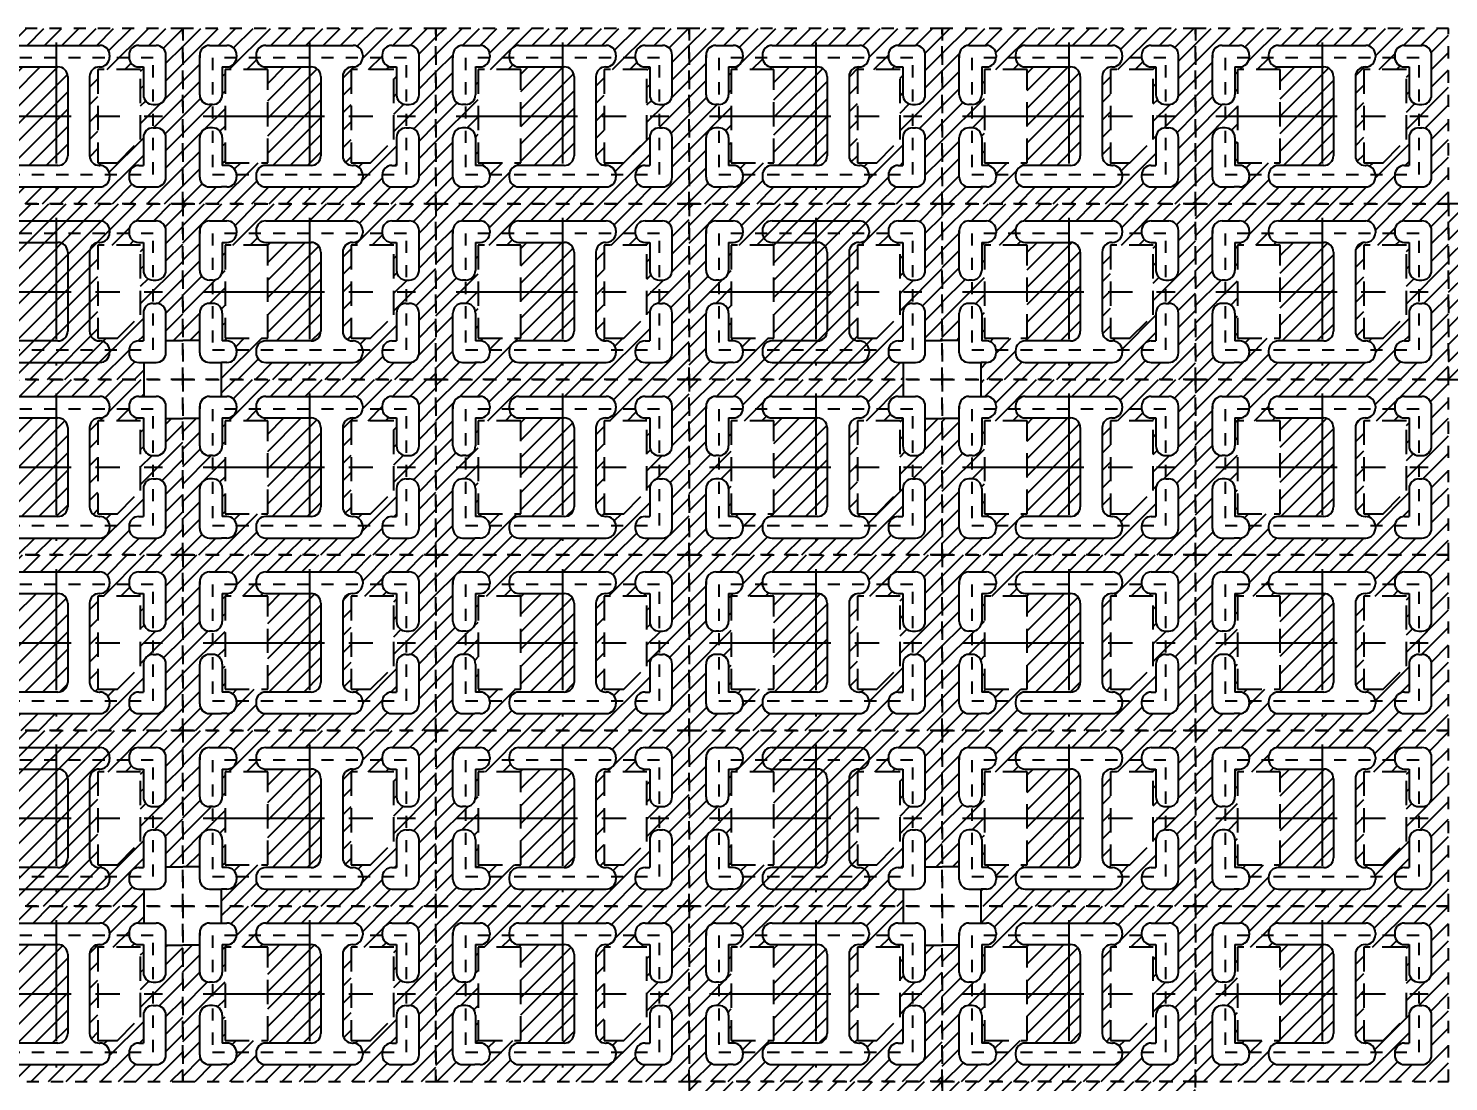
# Model space of a CAD drawing. Extents: x -1061 to -782, y -21 to 162.
# Drawn here: x -980.06 to -968.34, y 120.58 to 129.26 of the extents above; entities that cross this region are included whole.
import ezdxf

# ---------------------------------------------------------------- set-up
doc = ezdxf.new("R2010")
doc.units = 0
doc.header["$LTSCALE"] = 0.5
for name, pattern in [('CENTER', [2, 1.25, -0.25, 0.25, -0.25]), ('HIDDEN', [0.375, 0.25, -0.125]), ('HIDDEN2', [0.1875, 0.125, -0.0625])]:
    doc.linetypes.add(name, pattern=pattern)
for name, color, linetype in [('B', 5, 'Continuous'), ('C', 1, 'CENTER'), ('DIM', 7, 'Continuous'), ('H', 4, 'HIDDEN'), ('hatch', 7, 'CENTER'), ('HATCH O-L', 7, 'HIDDEN2'), ('PACKAGE OL', 51, 'HIDDEN2'), ('圖', 7, 'Continuous')]:
    doc.layers.add(name, color=color, linetype=linetype)
doc.styles.get("Standard").update_dxf_attribs({"font": 'ROMANS.SHX'})
doc.dimstyles.new('DIM 1.6', dxfattribs={"dimtxt": 1.5, "dimasz": 1.5, "dimexe": 1.5, "dimexo": 1.5, "dimgap": 1.5, "dimtad": 0, "dimdec": 4, "dimlfac": 0.625, "dimzin": 1, "dimdsep": 46, "dimtxsty": 'STANDARD', "dimcen": 1.5, "dimclrd": 256, "dimclre": 256, "dimclrt": 256, "dimadec": 0, "dimazin": 2, "dimtfac": 1, "dimtdec": 4, "dimtmove": 0, "dimatfit": 3, "dimfxl": 1, "dimarcsym": 0})

# ---------------------------------------------------------------- blocks, each defined once
blk = doc.blocks.new('*D10')
at = {"layer": 'Defpoints', "color": 0, "transparency": 16777216}
for p in [(435.598, -771.586), (449.574, -771.586), (390.417, -825.986)]:
    blk.add_point(p, dxfattribs=at)
at = {"layer": 'DIM', "lineweight": -2, "transparency": 16777216}
blk.add_line((437.098, -771.586), (449.574, -771.586), dxfattribs=at)
at = {"layer": 'DIM', "transparency": 16777216, "insert": (455.503, -771.586), "char_height": 1.5, "attachment_point": 5}
blk.add_mtext('34.0000', dxfattribs=at)
blk = doc.blocks.new('*D11')
at = {"layer": 'Defpoints', "color": 0, "transparency": 16777216}
for p in [(435.598, -757.618), (435.598, -771.586), (390.417, -825.986)]:
    blk.add_point(p, dxfattribs=at)
at = {"layer": 'DIM', "lineweight": -2, "transparency": 16777216}
blk.add_line((435.598, -770.086), (435.598, -757.618), dxfattribs=at)
at = {"layer": 'DIM', "transparency": 16777216, "insert": (435.598, -751.689), "char_height": 1.5, "attachment_point": 5, "rotation": 90}
blk.add_mtext('28.2380', dxfattribs=at)
blk = doc.blocks.new('DFN1006-2L PACKAGE')
at = {"layer": 'hatch'}
h = blk.add_hatch(dxfattribs=at)
h.set_pattern_fill('ANSI31', color=256, scale=0.02)
h.set_pattern_definition([(45, (528.53349, -41.65396), (-0.0449012806, 0.0449012806), [])])
h.paths.add_polyline_path([(1.2048, 0.1016), (-0.1, 0.1016), (-0.1, -0.8032), (1.2048, -0.8032)])
h.paths.add_polyline_path([(0.0374, -0.4108), (0.0534, -0.4108, -0.414214), (0.1034, -0.4608), (0.1034, -0.6048), (0.1274, -0.6048, -0.414214), (0.1774, -0.6548), (0.1774, -0.6658, -0.414214), (0.1274, -0.7158), (0.1, -0.7158), (0.0374, -0.7158, -0.414214), (-0.0126, -0.6658), (-0.0126, -0.4608, -0.414214)], flags=16)
h.paths.add_polyline_path([(-0.0126, -0.2408), (-0.0126, -0.0358, -0.414214), (0.0374, 0.0142), (0.1274, 0.0142, -0.414214), (0.1774, -0.0358), (0.1774, -0.0468, -0.414214), (0.1274, -0.0968), (0.1034, -0.0968), (0.1034, -0.2408, -0.414214), (0.0534, -0.2908), (0.0374, -0.2908, -0.414214)], flags=16)
h.paths.add_polyline_path([(0.1174, -0.1108), (0.3374, -0.1108), (0.3374, -0.5908), (0.1174, -0.5908)], flags=16)
h.paths.add_polyline_path([(0.3274, -0.6048), (0.5614, -0.6048, 0.414214), (0.6114, -0.5548), (0.6114, -0.1468, 0.414214), (0.5614, -0.0968), (0.3274, -0.0968, -0.414214), (0.2774, -0.0468), (0.2774, -0.0358, -0.414214), (0.3274, 0.0142), (0.7774, 0.0142, -0.414214), (0.8274, -0.0358), (0.8274, -0.0468, -0.414214), (0.7774, -0.0968), (0.7744, -0.0968, 0.414214), (0.7244, -0.1468), (0.7244, -0.5548, 0.423299), (0.7759, -0.6048, -0.423025), (0.8274, -0.6548), (0.8274, -0.6658, -0.414214), (0.7774, -0.7158), (0.3274, -0.7158, -0.414214), (0.2774, -0.6658), (0.2774, -0.6548, -0.414214)], flags=16)
h.paths.add_polyline_path([(0.7674, -0.1108), (0.9874, -0.1108), (0.9874, -0.4706), (0.8674, -0.5906), (0.7674, -0.5906)], flags=16)
h.paths.add_polyline_path([(0.9774, -0.6048), (1.0014, -0.6048), (1.0014, -0.4608, -0.414214), (1.0514, -0.4108), (1.0674, -0.4108, -0.414214), (1.1174, -0.4608), (1.1174, -0.6658, -0.414214), (1.0674, -0.7158), (1.0048, -0.7158), (0.9774, -0.7158, -0.414214), (0.9274, -0.6658), (0.9274, -0.6548, -0.414214)], flags=16)
h.paths.add_polyline_path([(0.9274, -0.0468), (0.9274, -0.0358, -0.414214), (0.9774, 0.0142), (1.0674, 0.0142, -0.414214), (1.1174, -0.0358), (1.1174, -0.2408, -0.414214), (1.0674, -0.2908), (1.0514, -0.2908, -0.414214), (1.0014, -0.2408), (1.0014, -0.0968), (0.9774, -0.0968, -0.414214)], flags=16)
at = {"layer": 'B'}
for p, q in [((0.0374, 0.0142), (0.1274, 0.0142)), ((0.3274, 0.0142), (0.7774, 0.0142)), ((0.9774, 0.0142), (1.0674, 0.0142)), ((-0.0126, -0.2408), (-0.0126, -0.0358)), ((-0.0126, -0.0358), (-0.0126, -0.05)), ((0.1774, -0.0358), (0.1774, -0.0468)), ((0.2774, -0.0358), (0.2774, -0.0468)), ((0.8274, -0.0358), (0.8274, -0.0468)), ((0.9274, -0.0358), (0.9274, -0.0468)), ((1.1174, -0.2408), (1.1174, -0.0358)), ((0.1034, -0.0968), (0.1034, -0.2408)), ((0.1034, -0.0968), (0.1274, -0.0968)), ((0.3274, -0.0968), (0.5614, -0.0968)), ((0.7744, -0.0968), (0.7774, -0.0968)), ((0.9774, -0.0968), (1.0014, -0.0968)), ((1.0014, -0.0968), (1.0014, -0.2408)), ((0.6114, -0.1468), (0.6114, -0.5548)), ((0.7244, -0.1468), (0.7244, -0.5548)), ((0.0534, -0.2908), (0.0374, -0.2908)), ((0.0524, -0.2908), (0.0524, -0.2908)), ((1.0514, -0.2908), (1.0674, -0.2908)), ((1.0524, -0.2908), (1.0524, -0.2908)), ((0.0534, -0.4108), (0.0374, -0.4108)), ((0.0524, -0.4108), (0.0524, -0.4108)), ((1.0514, -0.4108), (1.0674, -0.4108)), ((1.0524, -0.4108), (1.0524, -0.4108)), ((-0.0126, -0.6658), (-0.0126, -0.4608)), ((0.1034, -0.4608), (0.1034, -0.6048)), ((1.0014, -0.4608), (1.0014, -0.6048)), ((1.1174, -0.6658), (1.1174, -0.4608)), ((0.1274, -0.6048), (0.1034, -0.6048)), ((0.1774, -0.6548), (0.1774, -0.6658)), ((0.2774, -0.6548), (0.2774, -0.6658)), ((0.5614, -0.6048), (0.3274, -0.6048)), ((0.7744, -0.6048), (0.7774, -0.6048)), ((0.8274, -0.6548), (0.8274, -0.6658)), ((0.9274, -0.6548), (0.9274, -0.6658)), ((0.9774, -0.6048), (1.0014, -0.6048)), ((0.0374, -0.7158), (0.1, -0.7158)), ((0.1274, -0.7158), (0.1, -0.7158)), ((0.3274, -0.7158), (0.7774, -0.7158)), ((0.9774, -0.7158), (1.0048, -0.7158)), ((1.0048, -0.7158), (1.0674, -0.7158))]:
    blk.add_line(p, q, dxfattribs=at)
for centre, start, end in [((0.0374, -0.0358), 90, 180), ((0.1274, -0.0358), 0, 90), ((0.3274, -0.0358), 90, 180), ((0.7774, -0.0358), 0, 90), ((0.9774, -0.0358), 90, 180), ((1.0674, -0.0358), 0, 90), ((0.1274, -0.0468), 270, 0), ((0.3274, -0.0468), 180, 270), ((0.7774, -0.0468), 270, 0), ((0.9774, -0.0468), 180, 270), ((0.5614, -0.1468), 0, 90), ((0.7744, -0.1468), 90, 180), ((0.0374, -0.2408), 180, 270), ((0.0534, -0.2408), 270, 0), ((1.0514, -0.2408), 180, 270), ((1.0674, -0.2408), 270, 0), ((0.0374, -0.4608), 90, 180), ((0.0534, -0.4608), 0, 90), ((1.0514, -0.4608), 90, 180), ((1.0674, -0.4608), 0, 90), ((0.5614, -0.5548), 270, 0), ((0.7744, -0.5548), 180, 270), ((0.1274, -0.6548), 0, 90), ((0.3274, -0.6548), 90, 180), ((0.7774, -0.6548), 0, 90), ((0.9774, -0.6548), 90, 180), ((0.0374, -0.6658), 180, 270), ((0.1274, -0.6658), 270, 0), ((0.3274, -0.6658), 180, 270), ((0.7774, -0.6658), 270, 0), ((0.9774, -0.6658), 180, 270), ((1.0674, -0.6658), 270, 0)]:
    blk.add_arc(centre, 0.05, start, end, dxfattribs=at)
at = {"layer": 'C'}
for p, q in [((0.5524, 0.0294), (0.5524, -0.731)), ((0.0048, -0.3508), (1.1, -0.3508))]:
    blk.add_line(p, q, dxfattribs=at)
at = {"layer": 'H'}
for points in [[(0.3374, -0.5908), (0.3374, -0.1108), (0.1174, -0.1108), (0.1174, -0.5908)], [(0.8674, -0.5906), (0.9874, -0.4706), (0.9874, -0.1108), (0.7674, -0.1108), (0.7674, -0.5906)]]:
    blk.add_lwpolyline(points, close=True, dxfattribs=at)
at = {"layer": 'HATCH O-L'}
blk.add_lwpolyline([(-0.1, 0.1016), (-0.1, -0.8032), (1.2048, -0.8032), (1.2048, 0.1016), (-0.1, 0.1016)], dxfattribs=at)
at = {"layer": 'PACKAGE OL'}
blk.add_lwpolyline([(1.0524, -0.6508), (1.0524, -0.0508), (0.0524, -0.0508), (0.0524, -0.6508)], close=True, dxfattribs=at)
blk = doc.blocks.new('2 L-SIDE CROSS REF')
at = {"layer": 'hatch'}
h = blk.add_hatch(dxfattribs=at)
h.set_pattern_fill('ANSI31', color=256, scale=0.02)
h.set_pattern_definition([(45, (579.96456, -36.8985), (-0.0449012806, 0.0449012806), [])])
h.paths.add_polyline_path([(-0.515, -0.06), (-0.499, -0.06, -0.414214), (-0.449, -0.11), (-0.449, -0.254), (-0.425, -0.254, -0.414214), (-0.375, -0.304), (-0.375, -0.315, -0.414214), (-0.425, -0.365), (-0.4524, -0.365), (-0.515, -0.365, -0.414214), (-0.565, -0.315), (-0.565, -0.11, -0.414214)], flags=16)
h.paths.add_polyline_path([(-0.565, 0.11), (-0.565, 0.315, -0.414214), (-0.515, 0.365), (-0.425, 0.365, -0.414214), (-0.375, 0.315), (-0.375, 0.304, -0.414214), (-0.425, 0.254), (-0.449, 0.254), (-0.449, 0.11, -0.414214), (-0.499, 0.06), (-0.515, 0.06, -0.414214)], flags=16)
h.paths.add_polyline_path([(-0.435, 0.24), (-0.215, 0.24), (-0.215, -0.24), (-0.435, -0.24)], flags=16)
h.paths.add_polyline_path([(-0.225, -0.254), (0.009, -0.254, 0.414214), (0.059, -0.204), (0.059, 0.204, 0.414214), (0.009, 0.254), (-0.225, 0.254, -0.414214), (-0.275, 0.304), (-0.275, 0.315, -0.414214), (-0.225, 0.365), (0.225, 0.365, -0.414214), (0.275, 0.315), (0.275, 0.304, -0.414214), (0.225, 0.254), (0.222, 0.254, 0.414214), (0.172, 0.204), (0.172, -0.204, 0.423299), (0.2235, -0.254, -0.423025), (0.275, -0.304), (0.275, -0.315, -0.414214), (0.225, -0.365), (-0.225, -0.365, -0.414214), (-0.275, -0.315), (-0.275, -0.304, -0.414214)], flags=16)
h.paths.add_polyline_path([(0.215, 0.24), (0.435, 0.24), (0.435, -0.1197), (0.315, -0.2397), (0.215, -0.2397)], flags=16)
h.paths.add_polyline_path([(0.425, -0.254), (0.449, -0.254), (0.449, -0.11, -0.414214), (0.499, -0.06), (0.515, -0.06, -0.414214), (0.565, -0.11), (0.565, -0.315, -0.414214), (0.515, -0.365), (0.4524, -0.365), (0.425, -0.365, -0.414214), (0.375, -0.315), (0.375, -0.304, -0.414214)], flags=16)
h.paths.add_polyline_path([(0.4524, -0.4524), (0.4524, -0.365), (0.515, -0.365, 0.414214), (0.565, -0.315), (0.565, -0.2508), (0.6524, -0.2508), (0.6524, 0.2508), (0.565, 0.2508), (0.565, 0.11, -0.414214), (0.515, 0.06), (0.499, 0.06, -0.414214), (0.449, 0.11), (0.449, 0.254), (0.425, 0.254, -0.414214), (0.375, 0.304), (0.375, 0.315, -0.414214), (0.425, 0.365), (0.4524, 0.365), (0.4524, 0.4524), (-0.6524, 0.4524), (-0.6524, -0.4524)])
at = {"layer": 'B'}
for p, q in [((-0.565, 0.11), (-0.565, 0.315)), ((-0.565, 0.315), (-0.565, 0.3008)), ((-0.515, 0.365), (-0.425, 0.365)), ((-0.375, 0.315), (-0.375, 0.304)), ((-0.275, 0.315), (-0.275, 0.304)), ((-0.225, 0.365), (0.225, 0.365)), ((0.275, 0.315), (0.275, 0.304)), ((0.375, 0.315), (0.375, 0.304)), ((0.425, 0.365), (0.515, 0.365)), ((0.565, 0.11), (0.565, 0.315)), ((-0.449, 0.254), (-0.449, 0.11)), ((-0.449, 0.254), (-0.425, 0.254)), ((-0.225, 0.254), (0.009, 0.254)), ((0.222, 0.254), (0.225, 0.254)), ((0.425, 0.254), (0.449, 0.254)), ((0.449, 0.254), (0.449, 0.11)), ((0.059, 0.204), (0.059, -0.204)), ((0.172, 0.204), (0.172, -0.204)), ((-0.499, 0.06), (-0.515, 0.06)), ((-0.5, 0.06), (-0.5, 0.06)), ((0.499, 0.06), (0.515, 0.06)), ((0.5, 0.06), (0.5, 0.06)), ((-0.499, -0.06), (-0.515, -0.06)), ((-0.5, -0.06), (-0.5, -0.06)), ((0.499, -0.06), (0.515, -0.06)), ((0.5, -0.06), (0.5, -0.06)), ((-0.565, -0.315), (-0.565, -0.11)), ((-0.449, -0.11), (-0.449, -0.254)), ((0.449, -0.11), (0.449, -0.254)), ((0.565, -0.315), (0.565, -0.11)), ((-0.425, -0.254), (-0.449, -0.254)), ((0.009, -0.254), (-0.225, -0.254)), ((0.222, -0.254), (0.225, -0.254)), ((0.425, -0.254), (0.449, -0.254)), ((-0.515, -0.365), (-0.4524, -0.365)), ((-0.425, -0.365), (-0.4524, -0.365)), ((-0.375, -0.304), (-0.375, -0.315)), ((-0.275, -0.304), (-0.275, -0.315)), ((-0.225, -0.365), (0.225, -0.365)), ((0.275, -0.304), (0.275, -0.315)), ((0.375, -0.304), (0.375, -0.315)), ((0.425, -0.365), (0.4524, -0.365)), ((0.4524, -0.365), (0.515, -0.365))]:
    blk.add_line(p, q, dxfattribs=at)
for centre, start, end in [((-0.515, 0.315), 90, 180), ((-0.425, 0.315), 0, 90), ((-0.425, 0.304), 270, 0), ((-0.225, 0.315), 90, 180), ((-0.225, 0.304), 180, 270), ((0.225, 0.315), 0, 90), ((0.225, 0.304), 270, 0), ((0.425, 0.315), 90, 180), ((0.425, 0.304), 180, 270), ((0.515, 0.315), 0, 90), ((0.009, 0.204), 0, 90), ((0.222, 0.204), 90, 180), ((-0.515, 0.11), 180, 270), ((-0.499, 0.11), 270, 0), ((0.499, 0.11), 180, 270), ((0.515, 0.11), 270, 0), ((-0.515, -0.11), 90, 180), ((-0.499, -0.11), 0, 90), ((0.499, -0.11), 90, 180), ((0.515, -0.11), 0, 90), ((0.009, -0.204), 270, 0), ((0.222, -0.204), 180, 270), ((-0.425, -0.304), 0, 90), ((-0.225, -0.304), 90, 180), ((0.225, -0.304), 0, 90), ((0.425, -0.304), 90, 180), ((-0.515, -0.315), 180, 270), ((-0.425, -0.315), 270, 0), ((-0.225, -0.315), 180, 270), ((0.225, -0.315), 270, 0), ((0.425, -0.315), 180, 270), ((0.515, -0.315), 270, 0)]:
    blk.add_arc(centre, 0.05, start, end, dxfattribs=at)
at = {"layer": 'C'}
for p, q in [((0, 0.3802), (0, -0.3802)), ((-0.5476, 0), (0.5476, 0))]:
    blk.add_line(p, q, dxfattribs=at)
at = {"layer": 'H', "color": 6}
for p, q in [((0.4524, 0.365), (0.4524, 0.4524)), ((0.565, 0.2508), (0.6524, 0.2508)), ((0.565, -0.2508), (0.6524, -0.2508)), ((0.4524, -0.4524), (0.4524, -0.365))]:
    blk.add_line(p, q, dxfattribs=at)
at = {"layer": 'H'}
for points in [[(-0.215, -0.24), (-0.215, 0.24), (-0.435, 0.24), (-0.435, -0.24)], [(0.315, -0.2397), (0.435, -0.1197), (0.435, 0.24), (0.215, 0.24), (0.215, -0.2397)]]:
    blk.add_lwpolyline(points, close=True, dxfattribs=at)
at = {"layer": 'HATCH O-L'}
blk.add_lwpolyline([(-0.6524, 0.4524), (-0.6524, -0.4524), (0.6524, -0.4524), (0.6524, 0.4524), (-0.6524, 0.4524)], dxfattribs=at)
at = {"layer": 'PACKAGE OL'}
blk.add_lwpolyline([(0.5, -0.3), (0.5, 0.3), (-0.5, 0.3), (-0.5, -0.3)], close=True, dxfattribs=at)
blk = doc.blocks.new('UPPER RIGHT CROSS')
at = {"layer": 'hatch'}
h = blk.add_hatch(dxfattribs=at)
h.set_pattern_fill('ANSI31', color=256, scale=0.02)
h.set_pattern_definition([(45, (579.97371, -40.20884), (-0.0449012806, 0.0449012806), [])])
h.paths.add_polyline_path([(-0.6524, 0.4524), (-0.6524, -0.4524), (0.6524, -0.4524), (0.6524, 0.2508), (0.565, 0.2508), (0.565, 0.11, -0.414214), (0.515, 0.06), (0.499, 0.06, -0.414214), (0.449, 0.11), (0.449, 0.254), (0.425, 0.254, -0.414214), (0.375, 0.304), (0.375, 0.315, -0.414214), (0.425, 0.365), (0.4524, 0.365), (0.4524, 0.4524)])
h.paths.add_polyline_path([(-0.375, 0.315), (-0.375, 0.304, -0.414214), (-0.425, 0.254), (-0.449, 0.254), (-0.449, 0.11, -0.414214), (-0.499, 0.06), (-0.515, 0.06, -0.414214), (-0.565, 0.11), (-0.565, 0.315, -0.414214), (-0.515, 0.365), (-0.425, 0.365, -0.414214)], flags=16)
h.paths.add_polyline_path([(-0.225, 0.365), (0.225, 0.365, -0.414214), (0.275, 0.315), (0.275, 0.304, -0.414214), (0.225, 0.254), (0.222, 0.254, 0.414214), (0.172, 0.204), (0.172, -0.204, 0.423299), (0.2235, -0.254, -0.423025), (0.275, -0.304), (0.275, -0.315, -0.414214), (0.225, -0.365), (-0.225, -0.365, -0.414214), (-0.275, -0.315), (-0.275, -0.304, -0.414214), (-0.225, -0.254), (0.009, -0.254, 0.414214), (0.059, -0.204), (0.059, 0.204, 0.414214), (0.009, 0.254), (-0.225, 0.254, -0.414214), (-0.275, 0.304), (-0.275, 0.315, -0.414214)], flags=16)
h.paths.add_polyline_path([(-0.215, 0.24), (-0.215, -0.24), (-0.435, -0.24), (-0.435, 0.24)], flags=16)
h.paths.add_polyline_path([(-0.449, -0.11), (-0.449, -0.254), (-0.425, -0.254, -0.414214), (-0.375, -0.304), (-0.375, -0.315, -0.414214), (-0.425, -0.365), (-0.4524, -0.365), (-0.515, -0.365, -0.414214), (-0.565, -0.315), (-0.565, -0.11, -0.414214), (-0.515, -0.06), (-0.499, -0.06, -0.414214)], flags=16)
h.paths.add_polyline_path([(0.215, 0.24), (0.435, 0.24), (0.435, -0.1197), (0.315, -0.2397), (0.215, -0.2397)], flags=16)
h.paths.add_polyline_path([(0.499, -0.06), (0.515, -0.06, -0.414214), (0.565, -0.11), (0.565, -0.315, -0.414214), (0.515, -0.365), (0.4524, -0.365), (0.425, -0.365, -0.414214), (0.375, -0.315), (0.375, -0.304, -0.414214), (0.425, -0.254), (0.449, -0.254), (0.449, -0.11, -0.414214)], flags=16)
at = {"layer": 'B'}
for p, q in [((-0.565, 0.11), (-0.565, 0.315)), ((-0.565, 0.315), (-0.565, 0.3008)), ((-0.515, 0.365), (-0.425, 0.365)), ((-0.375, 0.315), (-0.375, 0.304)), ((-0.275, 0.315), (-0.275, 0.304)), ((-0.225, 0.365), (0.225, 0.365)), ((0.275, 0.315), (0.275, 0.304)), ((0.375, 0.315), (0.375, 0.304)), ((0.425, 0.365), (0.515, 0.365)), ((0.565, 0.11), (0.565, 0.315)), ((-0.449, 0.254), (-0.449, 0.11)), ((-0.449, 0.254), (-0.425, 0.254)), ((-0.225, 0.254), (0.009, 0.254)), ((0.222, 0.254), (0.225, 0.254)), ((0.425, 0.254), (0.449, 0.254)), ((0.449, 0.254), (0.449, 0.11)), ((0.059, 0.204), (0.059, -0.204)), ((0.172, 0.204), (0.172, -0.204)), ((-0.499, 0.06), (-0.515, 0.06)), ((-0.5, 0.06), (-0.5, 0.06)), ((0.499, 0.06), (0.515, 0.06)), ((0.5, 0.06), (0.5, 0.06)), ((-0.499, -0.06), (-0.515, -0.06)), ((-0.5, -0.06), (-0.5, -0.06)), ((0.499, -0.06), (0.515, -0.06)), ((0.5, -0.06), (0.5, -0.06)), ((-0.565, -0.315), (-0.565, -0.11)), ((-0.449, -0.11), (-0.449, -0.254)), ((0.449, -0.11), (0.449, -0.254)), ((0.565, -0.315), (0.565, -0.11)), ((-0.425, -0.254), (-0.449, -0.254)), ((0.009, -0.254), (-0.225, -0.254)), ((0.222, -0.254), (0.225, -0.254)), ((0.425, -0.254), (0.449, -0.254)), ((-0.515, -0.365), (-0.4524, -0.365)), ((-0.425, -0.365), (-0.4524, -0.365)), ((-0.375, -0.304), (-0.375, -0.315)), ((-0.275, -0.304), (-0.275, -0.315)), ((-0.225, -0.365), (0.225, -0.365)), ((0.275, -0.304), (0.275, -0.315)), ((0.375, -0.304), (0.375, -0.315)), ((0.425, -0.365), (0.4524, -0.365)), ((0.4524, -0.365), (0.515, -0.365))]:
    blk.add_line(p, q, dxfattribs=at)
for centre, start, end in [((-0.515, 0.315), 90, 180), ((-0.425, 0.315), 0, 90), ((-0.425, 0.304), 270, 0), ((-0.225, 0.315), 90, 180), ((-0.225, 0.304), 180, 270), ((0.225, 0.315), 0, 90), ((0.225, 0.304), 270, 0), ((0.425, 0.315), 90, 180), ((0.425, 0.304), 180, 270), ((0.515, 0.315), 0, 90), ((0.009, 0.204), 0, 90), ((0.222, 0.204), 90, 180), ((-0.515, 0.11), 180, 270), ((-0.499, 0.11), 270, 0), ((0.499, 0.11), 180, 270), ((0.515, 0.11), 270, 0), ((-0.515, -0.11), 90, 180), ((-0.499, -0.11), 0, 90), ((0.499, -0.11), 90, 180), ((0.515, -0.11), 0, 90), ((0.009, -0.204), 270, 0), ((0.222, -0.204), 180, 270), ((-0.425, -0.304), 0, 90), ((-0.225, -0.304), 90, 180), ((0.225, -0.304), 0, 90), ((0.425, -0.304), 90, 180), ((-0.515, -0.315), 180, 270), ((-0.425, -0.315), 270, 0), ((-0.225, -0.315), 180, 270), ((0.225, -0.315), 270, 0), ((0.425, -0.315), 180, 270), ((0.515, -0.315), 270, 0)]:
    blk.add_arc(centre, 0.05, start, end, dxfattribs=at)
at = {"layer": 'C'}
for p, q in [((0, 0.3802), (0, -0.3802)), ((-0.5476, 0), (0.5476, 0))]:
    blk.add_line(p, q, dxfattribs=at)
at = {"layer": 'H', "color": 6}
for p, q in [((0.4524, 0.365), (0.4524, 0.4524)), ((0.565, 0.2508), (0.6524, 0.2508))]:
    blk.add_line(p, q, dxfattribs=at)
at = {"layer": 'H'}
for points in [[(-0.215, -0.24), (-0.215, 0.24), (-0.435, 0.24), (-0.435, -0.24)], [(0.315, -0.2397), (0.435, -0.1197), (0.435, 0.24), (0.215, 0.24), (0.215, -0.2397)]]:
    blk.add_lwpolyline(points, close=True, dxfattribs=at)
at = {"layer": 'HATCH O-L'}
blk.add_lwpolyline([(-0.6524, 0.4524), (-0.6524, -0.4524), (0.6524, -0.4524), (0.6524, 0.4524), (-0.6524, 0.4524)], dxfattribs=at)
at = {"layer": 'PACKAGE OL'}
blk.add_lwpolyline([(0.5, -0.3), (0.5, 0.3), (-0.5, 0.3), (-0.5, -0.3)], close=True, dxfattribs=at)
blk = doc.blocks.new('UPPER LEFT CROSS')
at = {"layer": 'hatch'}
h = blk.add_hatch(dxfattribs=at)
h.set_pattern_fill('ANSI31', color=256, scale=0.02)
h.set_pattern_definition([(45, (581.53627, -40.20884), (-0.0449012806, 0.0449012806), [])])
h.paths.add_polyline_path([(-0.4524, 0.4524), (-0.4524, 0.365), (-0.425, 0.365, -0.414214), (-0.375, 0.315), (-0.375, 0.304, -0.414214), (-0.425, 0.254), (-0.449, 0.254), (-0.449, 0.11, -0.414214), (-0.499, 0.06), (-0.515, 0.06, -0.414214), (-0.565, 0.11), (-0.565, 0.2508), (-0.6524, 0.2508), (-0.6524, -0.4524), (0.6524, -0.4524), (0.6524, 0.4524)])
h.paths.add_polyline_path([(-0.225, 0.365), (0.225, 0.365, -0.414214), (0.275, 0.315), (0.275, 0.304, -0.414214), (0.225, 0.254), (0.222, 0.254, 0.414214), (0.172, 0.204), (0.172, -0.204, 0.423299), (0.2235, -0.254, -0.423025), (0.275, -0.304), (0.275, -0.315, -0.414214), (0.225, -0.365), (-0.225, -0.365, -0.414214), (-0.275, -0.315), (-0.275, -0.304, -0.414214), (-0.225, -0.254), (0.009, -0.254, 0.414214), (0.059, -0.204), (0.059, 0.204, 0.414214), (0.009, 0.254), (-0.225, 0.254, -0.414214), (-0.275, 0.304), (-0.275, 0.315, -0.414214)], flags=16)
h.paths.add_polyline_path([(-0.215, 0.24), (-0.215, -0.24), (-0.435, -0.24), (-0.435, 0.24)], flags=16)
h.paths.add_polyline_path([(-0.449, -0.11), (-0.449, -0.254), (-0.425, -0.254, -0.414214), (-0.375, -0.304), (-0.375, -0.315, -0.414214), (-0.425, -0.365), (-0.4524, -0.365), (-0.515, -0.365, -0.414214), (-0.565, -0.315), (-0.565, -0.11, -0.414214), (-0.515, -0.06), (-0.499, -0.06, -0.414214)], flags=16)
h.paths.add_polyline_path([(0.215, 0.24), (0.435, 0.24), (0.435, -0.1197), (0.315, -0.2397), (0.215, -0.2397)], flags=16)
h.paths.add_polyline_path([(0.425, 0.365), (0.515, 0.365, -0.414214), (0.565, 0.315), (0.565, 0.11, -0.414214), (0.515, 0.06), (0.499, 0.06, -0.414214), (0.449, 0.11), (0.449, 0.254), (0.425, 0.254, -0.414214), (0.375, 0.304), (0.375, 0.315, -0.414214)], flags=16)
h.paths.add_polyline_path([(0.499, -0.06), (0.515, -0.06, -0.414214), (0.565, -0.11), (0.565, -0.315, -0.414214), (0.515, -0.365), (0.4524, -0.365), (0.425, -0.365, -0.414214), (0.375, -0.315), (0.375, -0.304, -0.414214), (0.425, -0.254), (0.449, -0.254), (0.449, -0.11, -0.414214)], flags=16)
at = {"layer": 'B'}
for p, q in [((-0.565, 0.11), (-0.565, 0.315)), ((-0.565, 0.315), (-0.565, 0.3008)), ((-0.515, 0.365), (-0.425, 0.365)), ((-0.375, 0.315), (-0.375, 0.304)), ((-0.275, 0.315), (-0.275, 0.304)), ((-0.225, 0.365), (0.225, 0.365)), ((0.275, 0.315), (0.275, 0.304)), ((0.375, 0.315), (0.375, 0.304)), ((0.425, 0.365), (0.515, 0.365)), ((0.565, 0.11), (0.565, 0.315)), ((-0.449, 0.254), (-0.449, 0.11)), ((-0.449, 0.254), (-0.425, 0.254)), ((-0.225, 0.254), (0.009, 0.254)), ((0.222, 0.254), (0.225, 0.254)), ((0.425, 0.254), (0.449, 0.254)), ((0.449, 0.254), (0.449, 0.11)), ((0.059, 0.204), (0.059, -0.204)), ((0.172, 0.204), (0.172, -0.204)), ((-0.499, 0.06), (-0.515, 0.06)), ((-0.5, 0.06), (-0.5, 0.06)), ((0.499, 0.06), (0.515, 0.06)), ((0.5, 0.06), (0.5, 0.06)), ((-0.499, -0.06), (-0.515, -0.06)), ((-0.5, -0.06), (-0.5, -0.06)), ((0.499, -0.06), (0.515, -0.06)), ((0.5, -0.06), (0.5, -0.06)), ((-0.565, -0.315), (-0.565, -0.11)), ((-0.449, -0.11), (-0.449, -0.254)), ((0.449, -0.11), (0.449, -0.254)), ((0.565, -0.315), (0.565, -0.11)), ((-0.425, -0.254), (-0.449, -0.254)), ((0.009, -0.254), (-0.225, -0.254)), ((0.222, -0.254), (0.225, -0.254)), ((0.425, -0.254), (0.449, -0.254)), ((-0.515, -0.365), (-0.4524, -0.365)), ((-0.425, -0.365), (-0.4524, -0.365)), ((-0.375, -0.304), (-0.375, -0.315)), ((-0.275, -0.304), (-0.275, -0.315)), ((-0.225, -0.365), (0.225, -0.365)), ((0.275, -0.304), (0.275, -0.315)), ((0.375, -0.304), (0.375, -0.315)), ((0.425, -0.365), (0.4524, -0.365)), ((0.4524, -0.365), (0.515, -0.365))]:
    blk.add_line(p, q, dxfattribs=at)
for centre, start, end in [((-0.515, 0.315), 90, 180), ((-0.425, 0.315), 0, 90), ((-0.425, 0.304), 270, 0), ((-0.225, 0.315), 90, 180), ((-0.225, 0.304), 180, 270), ((0.225, 0.315), 0, 90), ((0.225, 0.304), 270, 0), ((0.425, 0.315), 90, 180), ((0.425, 0.304), 180, 270), ((0.515, 0.315), 0, 90), ((0.009, 0.204), 0, 90), ((0.222, 0.204), 90, 180), ((-0.515, 0.11), 180, 270), ((-0.499, 0.11), 270, 0), ((0.499, 0.11), 180, 270), ((0.515, 0.11), 270, 0), ((-0.515, -0.11), 90, 180), ((-0.499, -0.11), 0, 90), ((0.499, -0.11), 90, 180), ((0.515, -0.11), 0, 90), ((0.009, -0.204), 270, 0), ((0.222, -0.204), 180, 270), ((-0.425, -0.304), 0, 90), ((-0.225, -0.304), 90, 180), ((0.225, -0.304), 0, 90), ((0.425, -0.304), 90, 180), ((-0.515, -0.315), 180, 270), ((-0.425, -0.315), 270, 0), ((-0.225, -0.315), 180, 270), ((0.225, -0.315), 270, 0), ((0.425, -0.315), 180, 270), ((0.515, -0.315), 270, 0)]:
    blk.add_arc(centre, 0.05, start, end, dxfattribs=at)
at = {"layer": 'C'}
for p, q in [((0, 0.3802), (0, -0.3802)), ((-0.5476, 0), (0.5476, 0))]:
    blk.add_line(p, q, dxfattribs=at)
at = {"layer": 'H', "color": 6}
for p, q in [((-0.4524, 0.365), (-0.4524, 0.4524)), ((-0.565, 0.2508), (-0.6524, 0.2508))]:
    blk.add_line(p, q, dxfattribs=at)
at = {"layer": 'H'}
for points in [[(-0.215, -0.24), (-0.215, 0.24), (-0.435, 0.24), (-0.435, -0.24)], [(0.315, -0.2397), (0.435, -0.1197), (0.435, 0.24), (0.215, 0.24), (0.215, -0.2397)]]:
    blk.add_lwpolyline(points, close=True, dxfattribs=at)
at = {"layer": 'HATCH O-L'}
blk.add_lwpolyline([(-0.6524, 0.4524), (-0.6524, -0.4524), (0.6524, -0.4524), (0.6524, 0.4524), (-0.6524, 0.4524)], dxfattribs=at)
at = {"layer": 'PACKAGE OL'}
blk.add_lwpolyline([(0.5, -0.3), (0.5, 0.3), (-0.5, 0.3), (-0.5, -0.3)], close=True, dxfattribs=at)
blk = doc.blocks.new('LOWER LEFT CROSS')
at = {"layer": 'hatch'}
h = blk.add_hatch(dxfattribs=at)
h.set_pattern_fill('ANSI31', color=256, scale=0.02)
h.set_pattern_definition([(45, (581.53627, -39.15142), (-0.0449012806, 0.0449012806), [])])
h.paths.add_polyline_path([(-0.215, -0.24), (-0.435, -0.24), (-0.435, 0.24), (-0.215, 0.24)], flags=16)
h.paths.add_polyline_path([(0.215, 0.24), (0.435, 0.24), (0.435, -0.1197), (0.315, -0.2397), (0.215, -0.2397)], flags=16)
h.paths.add_polyline_path([(-0.425, 0.254), (-0.449, 0.254), (-0.449, 0.11, -0.414214), (-0.499, 0.06), (-0.515, 0.06, -0.414214), (-0.565, 0.11), (-0.565, 0.315, -0.414214), (-0.515, 0.365), (-0.425, 0.365, -0.414214), (-0.375, 0.315), (-0.375, 0.304, -0.414214)], flags=16)
h.paths.add_polyline_path([(-0.449, -0.11), (-0.449, -0.254), (-0.425, -0.254, -0.414214), (-0.375, -0.304), (-0.375, -0.315, -0.414214), (-0.425, -0.365), (-0.4524, -0.365), (-0.515, -0.365, -0.414214), (-0.565, -0.315), (-0.565, -0.11, -0.414214), (-0.515, -0.06), (-0.499, -0.06, -0.414214)], flags=16)
h.paths.add_polyline_path([(0.375, 0.304), (0.375, 0.315, -0.414214), (0.425, 0.365), (0.515, 0.365, -0.414214), (0.565, 0.315), (0.565, 0.11, -0.414214), (0.515, 0.06), (0.499, 0.06, -0.414214), (0.449, 0.11), (0.449, 0.254), (0.425, 0.254, -0.414214)], flags=16)
h.paths.add_polyline_path([(0.499, -0.06), (0.515, -0.06, -0.414214), (0.565, -0.11), (0.565, -0.315, -0.414214), (0.515, -0.365), (0.4524, -0.365), (0.425, -0.365, -0.414214), (0.375, -0.315), (0.375, -0.304, -0.414214), (0.425, -0.254), (0.449, -0.254), (0.449, -0.11, -0.414214)], flags=16)
h.paths.add_polyline_path([(-0.6524, 0.4524), (-0.6524, -0.4524), (0.4524, -0.4524), (0.4524, -0.365), (0.515, -0.365, 0.414214), (0.565, -0.315), (0.565, -0.2508), (0.6524, -0.2508), (0.6524, 0.4524)])
at = {"layer": 'B'}
for p, q in [((-0.565, 0.11), (-0.565, 0.315)), ((-0.565, 0.315), (-0.565, 0.3008)), ((-0.515, 0.365), (-0.425, 0.365)), ((-0.375, 0.315), (-0.375, 0.304)), ((-0.275, 0.315), (-0.275, 0.304)), ((-0.225, 0.365), (0.225, 0.365)), ((0.275, 0.315), (0.275, 0.304)), ((0.375, 0.315), (0.375, 0.304)), ((0.425, 0.365), (0.515, 0.365)), ((0.565, 0.11), (0.565, 0.315)), ((-0.449, 0.254), (-0.449, 0.11)), ((-0.449, 0.254), (-0.425, 0.254)), ((-0.225, 0.254), (0.009, 0.254)), ((0.222, 0.254), (0.225, 0.254)), ((0.425, 0.254), (0.449, 0.254)), ((0.449, 0.254), (0.449, 0.11)), ((0.059, 0.204), (0.059, -0.204)), ((0.172, 0.204), (0.172, -0.204)), ((-0.499, 0.06), (-0.515, 0.06)), ((-0.5, 0.06), (-0.5, 0.06)), ((0.499, 0.06), (0.515, 0.06)), ((0.5, 0.06), (0.5, 0.06)), ((-0.499, -0.06), (-0.515, -0.06)), ((-0.5, -0.06), (-0.5, -0.06)), ((0.499, -0.06), (0.515, -0.06)), ((0.5, -0.06), (0.5, -0.06)), ((-0.565, -0.315), (-0.565, -0.11)), ((-0.449, -0.11), (-0.449, -0.254)), ((0.449, -0.11), (0.449, -0.254)), ((0.565, -0.315), (0.565, -0.11)), ((-0.425, -0.254), (-0.449, -0.254)), ((0.009, -0.254), (-0.225, -0.254)), ((0.222, -0.254), (0.225, -0.254)), ((0.425, -0.254), (0.449, -0.254)), ((-0.515, -0.365), (-0.4524, -0.365)), ((-0.425, -0.365), (-0.4524, -0.365)), ((-0.375, -0.304), (-0.375, -0.315)), ((-0.275, -0.304), (-0.275, -0.315)), ((-0.225, -0.365), (0.225, -0.365)), ((0.275, -0.304), (0.275, -0.315)), ((0.375, -0.304), (0.375, -0.315)), ((0.425, -0.365), (0.4524, -0.365)), ((0.4524, -0.365), (0.515, -0.365))]:
    blk.add_line(p, q, dxfattribs=at)
for centre, start, end in [((-0.515, 0.315), 90, 180), ((-0.425, 0.315), 0, 90), ((-0.425, 0.304), 270, 0), ((-0.225, 0.315), 90, 180), ((-0.225, 0.304), 180, 270), ((0.225, 0.315), 0, 90), ((0.225, 0.304), 270, 0), ((0.425, 0.315), 90, 180), ((0.425, 0.304), 180, 270), ((0.515, 0.315), 0, 90), ((0.009, 0.204), 0, 90), ((0.222, 0.204), 90, 180), ((-0.515, 0.11), 180, 270), ((-0.499, 0.11), 270, 0), ((0.499, 0.11), 180, 270), ((0.515, 0.11), 270, 0), ((-0.515, -0.11), 90, 180), ((-0.499, -0.11), 0, 90), ((0.499, -0.11), 90, 180), ((0.515, -0.11), 0, 90), ((0.009, -0.204), 270, 0), ((0.222, -0.204), 180, 270), ((-0.425, -0.304), 0, 90), ((-0.225, -0.304), 90, 180), ((0.225, -0.304), 0, 90), ((0.425, -0.304), 90, 180), ((-0.515, -0.315), 180, 270), ((-0.425, -0.315), 270, 0), ((-0.225, -0.315), 180, 270), ((0.225, -0.315), 270, 0), ((0.425, -0.315), 180, 270), ((0.515, -0.315), 270, 0)]:
    blk.add_arc(centre, 0.05, start, end, dxfattribs=at)
at = {"layer": 'C'}
for p, q in [((0, 0.3802), (0, -0.3802)), ((-0.5476, 0), (0.5476, 0))]:
    blk.add_line(p, q, dxfattribs=at)
at = {"layer": 'H', "color": 6}
for p, q in [((0.565, -0.2508), (0.6524, -0.2508)), ((0.4524, -0.4524), (0.4524, -0.365))]:
    blk.add_line(p, q, dxfattribs=at)
at = {"layer": 'H'}
for points in [[(-0.215, -0.24), (-0.215, 0.24), (-0.435, 0.24), (-0.435, -0.24)], [(0.315, -0.2397), (0.435, -0.1197), (0.435, 0.24), (0.215, 0.24), (0.215, -0.2397)]]:
    blk.add_lwpolyline(points, close=True, dxfattribs=at)
at = {"layer": 'HATCH O-L'}
blk.add_lwpolyline([(-0.6524, 0.4524), (-0.6524, -0.4524), (0.6524, -0.4524), (0.6524, 0.4524), (-0.6524, 0.4524)], dxfattribs=at)
at = {"layer": 'PACKAGE OL'}
blk.add_lwpolyline([(0.5, -0.3), (0.5, 0.3), (-0.5, 0.3), (-0.5, -0.3)], close=True, dxfattribs=at)
blk = doc.blocks.new('LOWER CROSS REF')
at = {"layer": 'hatch'}
h = blk.add_hatch(dxfattribs=at)
h.set_pattern_fill('ANSI31', color=256, scale=0.02)
h.set_pattern_definition([(45, (581.53627, -39.14559), (-0.0449012806, 0.0449012806), [])])
h.paths.add_polyline_path([(0.6524, -0.4524), (0.6524, 0.4524), (-0.6524, 0.4524), (-0.6524, -0.2508), (-0.565, -0.2508), (-0.565, -0.11, -0.414214), (-0.515, -0.06), (-0.499, -0.06, -0.414214), (-0.449, -0.11), (-0.449, -0.254), (-0.425, -0.254, -0.414214), (-0.375, -0.304), (-0.375, -0.315, -0.414214), (-0.425, -0.365), (-0.4524, -0.365), (-0.4524, -0.4524)])
h.paths.add_polyline_path([(-0.275, -0.315), (-0.275, -0.304, -0.414214), (-0.225, -0.254), (0.009, -0.254, 0.414214), (0.059, -0.204), (0.059, 0.204, 0.414214), (0.009, 0.254), (-0.225, 0.254, -0.414214), (-0.275, 0.304), (-0.275, 0.315, -0.414214), (-0.225, 0.365), (0.225, 0.365, -0.414214), (0.275, 0.315), (0.275, 0.304, -0.414214), (0.225, 0.254), (0.222, 0.254, 0.414214), (0.172, 0.204), (0.172, -0.204, 0.414214), (0.222, -0.254), (0.225, -0.254, -0.414214), (0.275, -0.304), (0.275, -0.315, -0.414214), (0.225, -0.365), (-0.225, -0.365, -0.414214)], flags=16)
h.paths.add_polyline_path([(-0.435, -0.24), (-0.435, 0.24), (-0.215, 0.24), (-0.215, -0.24)], flags=16)
h.paths.add_polyline_path([(-0.499, 0.06), (-0.515, 0.06, -0.414214), (-0.565, 0.11), (-0.565, 0.315, -0.414214), (-0.515, 0.365), (-0.425, 0.365, -0.414214), (-0.375, 0.315), (-0.375, 0.304, -0.414214), (-0.425, 0.254), (-0.449, 0.254), (-0.449, 0.11, -0.414214)], flags=16)
h.paths.add_polyline_path([(0.215, -0.2397), (0.215, 0.24), (0.435, 0.24), (0.435, -0.1197), (0.315, -0.2397)], flags=16)
h.paths.add_polyline_path([(0.375, -0.315), (0.375, -0.304, -0.414214), (0.425, -0.254), (0.449, -0.254), (0.449, -0.11, -0.414214), (0.499, -0.06), (0.515, -0.06, -0.414214), (0.565, -0.11), (0.565, -0.315, -0.414214), (0.515, -0.365), (0.4524, -0.365), (0.425, -0.365, -0.414214)], flags=16)
h.paths.add_polyline_path([(0.449, 0.11), (0.449, 0.254), (0.425, 0.254, -0.414214), (0.375, 0.304), (0.375, 0.315, -0.414214), (0.425, 0.365), (0.515, 0.365, -0.414214), (0.565, 0.315), (0.565, 0.11, -0.414214), (0.515, 0.06), (0.499, 0.06, -0.414214)], flags=16)
at = {"layer": 'B'}
for p, q in [((-0.565, 0.11), (-0.565, 0.315)), ((-0.565, 0.315), (-0.565, 0.3008)), ((-0.515, 0.365), (-0.425, 0.365)), ((-0.375, 0.315), (-0.375, 0.304)), ((-0.275, 0.315), (-0.275, 0.304)), ((-0.225, 0.365), (0.225, 0.365)), ((0.275, 0.315), (0.275, 0.304)), ((0.375, 0.315), (0.375, 0.304)), ((0.425, 0.365), (0.515, 0.365)), ((0.565, 0.11), (0.565, 0.315)), ((-0.449, 0.254), (-0.449, 0.11)), ((-0.449, 0.254), (-0.425, 0.254)), ((-0.225, 0.254), (0.009, 0.254)), ((0.222, 0.254), (0.225, 0.254)), ((0.425, 0.254), (0.449, 0.254)), ((0.449, 0.254), (0.449, 0.11)), ((0.059, 0.204), (0.059, -0.204)), ((0.172, 0.204), (0.172, -0.204)), ((-0.499, 0.06), (-0.515, 0.06)), ((-0.5, 0.06), (-0.5, 0.06)), ((0.499, 0.06), (0.515, 0.06)), ((0.5, 0.06), (0.5, 0.06)), ((-0.499, -0.06), (-0.515, -0.06)), ((-0.5, -0.06), (-0.5, -0.06)), ((0.499, -0.06), (0.515, -0.06)), ((0.5, -0.06), (0.5, -0.06)), ((-0.565, -0.315), (-0.565, -0.11)), ((-0.449, -0.11), (-0.449, -0.254)), ((0.449, -0.11), (0.449, -0.254)), ((0.565, -0.315), (0.565, -0.11)), ((-0.425, -0.254), (-0.449, -0.254)), ((0.009, -0.254), (-0.225, -0.254)), ((0.222, -0.254), (0.225, -0.254)), ((0.425, -0.254), (0.449, -0.254)), ((-0.515, -0.365), (-0.4524, -0.365)), ((-0.425, -0.365), (-0.4524, -0.365)), ((-0.375, -0.304), (-0.375, -0.315)), ((-0.275, -0.304), (-0.275, -0.315)), ((-0.225, -0.365), (0.225, -0.365)), ((0.275, -0.304), (0.275, -0.315)), ((0.375, -0.304), (0.375, -0.315)), ((0.425, -0.365), (0.4524, -0.365)), ((0.4524, -0.365), (0.515, -0.365))]:
    blk.add_line(p, q, dxfattribs=at)
for centre, start, end in [((-0.515, 0.315), 90, 180), ((-0.425, 0.315), 0, 90), ((-0.425, 0.304), 270, 0), ((-0.225, 0.315), 90, 180), ((-0.225, 0.304), 180, 270), ((0.225, 0.315), 0, 90), ((0.225, 0.304), 270, 0), ((0.425, 0.315), 90, 180), ((0.425, 0.304), 180, 270), ((0.515, 0.315), 0, 90), ((0.009, 0.204), 0, 90), ((0.222, 0.204), 90, 180), ((-0.515, 0.11), 180, 270), ((-0.499, 0.11), 270, 0), ((0.499, 0.11), 180, 270), ((0.515, 0.11), 270, 0), ((-0.515, -0.11), 90, 180), ((-0.499, -0.11), 0, 90), ((0.499, -0.11), 90, 180), ((0.515, -0.11), 0, 90), ((0.009, -0.204), 270, 0), ((0.222, -0.204), 180, 270), ((-0.425, -0.304), 0, 90), ((-0.225, -0.304), 90, 180), ((0.225, -0.304), 0, 90), ((0.425, -0.304), 90, 180), ((-0.515, -0.315), 180, 270), ((-0.425, -0.315), 270, 0), ((-0.225, -0.315), 180, 270), ((0.225, -0.315), 270, 0), ((0.425, -0.315), 180, 270), ((0.515, -0.315), 270, 0)]:
    blk.add_arc(centre, 0.05, start, end, dxfattribs=at)
at = {"layer": 'C'}
for p, q in [((0, 0.3802), (0, -0.3802)), ((-0.5476, 0), (0.5476, 0))]:
    blk.add_line(p, q, dxfattribs=at)
at = {"layer": 'H', "color": 6}
for p, q in [((-0.565, -0.2508), (-0.6524, -0.2508)), ((-0.4524, -0.4524), (-0.4524, -0.365))]:
    blk.add_line(p, q, dxfattribs=at)
at = {"layer": 'H'}
for points in [[(-0.215, -0.24), (-0.215, 0.24), (-0.435, 0.24), (-0.435, -0.24)], [(0.315, -0.2397), (0.435, -0.1197), (0.435, 0.24), (0.215, 0.24), (0.215, -0.2397)]]:
    blk.add_lwpolyline(points, close=True, dxfattribs=at)
at = {"layer": 'HATCH O-L'}
blk.add_lwpolyline([(-0.6524, 0.4524), (-0.6524, -0.4524), (0.6524, -0.4524), (0.6524, 0.4524), (-0.6524, 0.4524)], dxfattribs=at)
at = {"layer": 'PACKAGE OL'}
blk.add_lwpolyline([(0.5, -0.3), (0.5, 0.3), (-0.5, 0.3), (-0.5, -0.3)], close=True, dxfattribs=at)

msp = doc.modelspace()

# ---------------------------------------------------------------- block references
at = {"layer": 'hatch', "xscale": 1.6, "yscale": 1.6, "zscale": 1.6}
for name, p in [('LOWER LEFT CROSS', (-979.82591, 127.09288)), ('LOWER CROSS REF', (-977.73823, 127.09288)), ('LOWER LEFT CROSS', (-973.56287, 127.09288)), ('LOWER CROSS REF', (-971.47519, 127.09288)), ('2 L-SIDE CROSS REF', (-967.29983, 127.09288)), ('UPPER RIGHT CROSS', (-979.82591, 125.6452)), ('UPPER LEFT CROSS', (-977.73823, 125.6452)), ('UPPER RIGHT CROSS', (-973.56287, 125.6452)), ('UPPER LEFT CROSS', (-971.47519, 125.6452)), ('LOWER LEFT CROSS', (-979.82591, 122.74984)), ('LOWER CROSS REF', (-977.73823, 122.74984)), ('LOWER LEFT CROSS', (-973.56287, 122.74984)), ('LOWER CROSS REF', (-971.47519, 122.74984)), ('UPPER RIGHT CROSS', (-979.82591, 121.30216)), ('UPPER LEFT CROSS', (-977.73823, 121.30216)), ('UPPER RIGHT CROSS', (-973.56287, 121.30216)), ('UPPER LEFT CROSS', (-971.47519, 121.30216))]:
    msp.add_blockref(name, p, dxfattribs=at)
at = {"layer": '圖', "xscale": 1.6, "yscale": 1.6, "zscale": 1.6}
for p in [(-980.70975, 129.10185), (-978.62207, 129.10185), (-976.53439, 129.10185), (-974.44671, 129.10185), (-972.35903, 129.10185), (-970.27135, 129.10185), (-976.53439, 127.65417), (-970.27135, 127.65417), (-976.53439, 126.20649), (-970.27135, 126.20649), (-980.70975, 124.75881), (-978.62207, 124.75881), (-976.53439, 124.75881), (-974.44671, 124.75881), (-972.35903, 124.75881), (-970.27135, 124.75881), (-976.53439, 123.31113), (-970.27135, 123.31113), (-976.53439, 121.86345), (-970.27135, 121.86345), (-974.44671, 120.41577), (-972.35903, 120.41577)]:
    msp.add_blockref('DFN1006-2L PACKAGE', p, dxfattribs=at)

# ---------------------------------------------------------------- dimensions: what is measured, and where the dimension line sits
at = {"layer": 'DIM'}
for offset, dtype, picture, middle in [((0, 13.96806), 1, '*D11', (-960.74111, 157.95911)), ((13.97633, 0), 0, '*D10', (-940.83621, 138.06248))]:
    dim = msp.add_ordinate_dim(feature_location=(-960.74111, 138.06248), offset=offset, dtype=dtype, origin=(-1005.92191, 83.66248), dimstyle='DIM 1.6', dxfattribs=at)
    dim.commit()
    dim.dimension.update_dxf_attribs({"geometry": picture, "text_midpoint": middle, "insert": (-1396.33888, 909.64805)})

doc.saveas('drawing.dxf')
